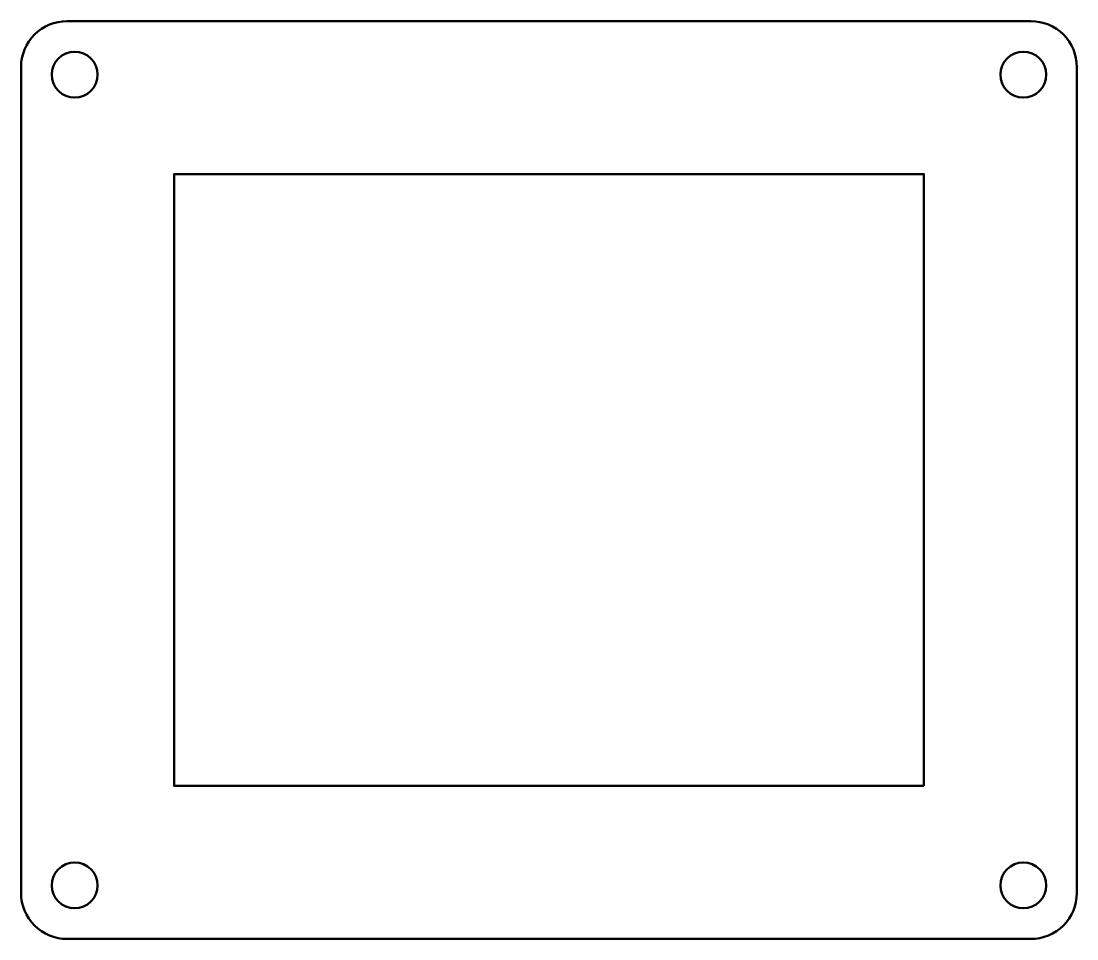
# Model space of a CAD drawing. Header units: millimetres. Extents: x 1 to 139, y 1 to 121.
import ezdxf

# ---------------------------------------------------------------- set-up
doc = ezdxf.new("R2010")
doc.units = ezdxf.units.MM
doc.layers.add('IV_INTERIOR_PROFILES', color=7, linetype='Continuous', lineweight=50)
doc.layers.add('IV_OUTER_PROFILE', color=7, linetype='Continuous', lineweight=50)

msp = doc.modelspace()

# ---------------------------------------------------------------- linework, layer by layer
at = {"layer": 'IV_INTERIOR_PROFILES', "flags": 128}
msp.add_lwpolyline([(119.24, 21.24), (21.24, 21.24), (21.24, 101.24), (119.24, 101.24)], close=True, dxfattribs=at)
at = {"layer": 'IV_INTERIOR_PROFILES'}
for centre in [(8.24, 114.24), (132.24, 114.24), (8.24, 8.24), (132.24, 8.24)]:
    msp.add_circle(centre, 3, dxfattribs=at)
at = {"layer": 'IV_OUTER_PROFILE', "flags": 128}
msp.add_lwpolyline([(1.24, 115.24, -0.414214), (7.24, 121.24), (133.24, 121.24, -0.414214), (139.24, 115.24), (139.24, 7.24, -0.414214), (133.24, 1.24), (7.24, 1.24, -0.414214), (1.24, 7.24)], format="xyb", close=True, dxfattribs=at)

doc.saveas('drawing.dxf')
